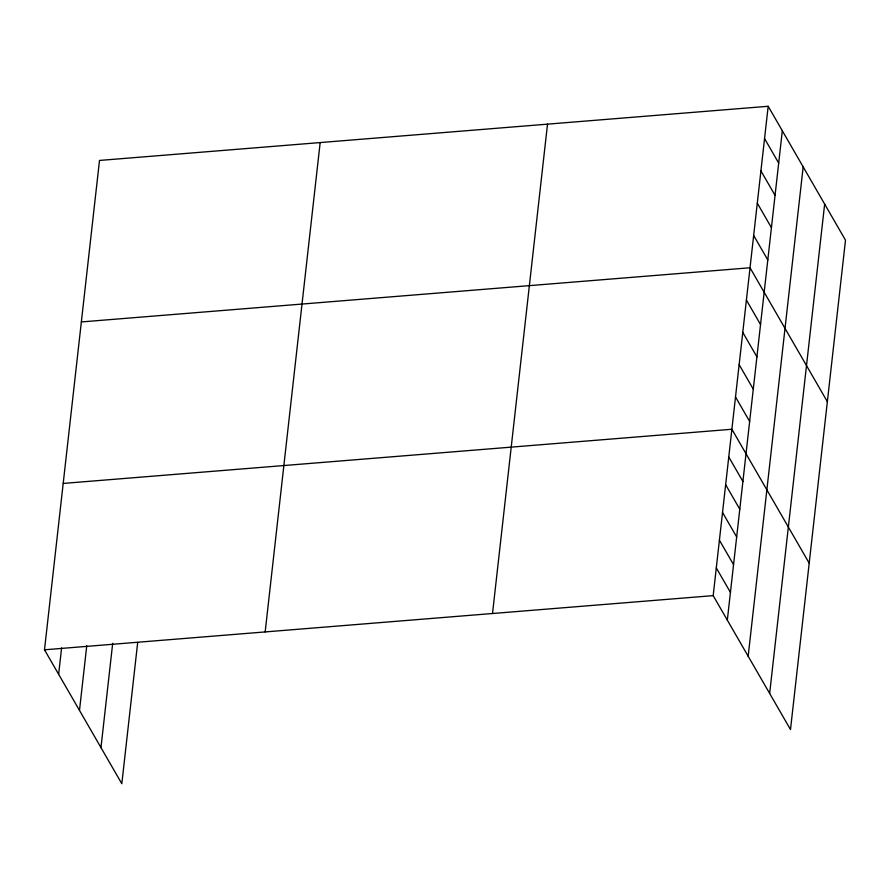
<?xml version="1.0" encoding="UTF-8"?>
<svg xmlns="http://www.w3.org/2000/svg" width="890" height="890" viewBox="0 0 890 890"><rect width="100%" height="100%" fill="white"/><g stroke="black" fill="none" stroke-linecap="round" stroke-linejoin="round"><path stroke-width="1.33" d="M137.694 642.435L121.819 783.723L44.5 649.8L99.502 160.445L768.181 106.277L845.5 240.2L790.498 729.555L713.179 595.633L768.181 106.277M58.64 674.297L61.61 647.887M79.488 710.409L86.764 645.706M100.971 747.611L112.696 643.292M265.164 631.933L320.166 142.567M492.515 613.51L547.517 124.155M727.319 620.141L782.321 130.774M748.167 656.241L803.169 166.886M769.65 693.444L824.652 204.088M81.346 321.935L750.025 267.768L827.344 401.69M63.201 483.426L731.88 429.258L809.199 563.17M44.5 649.8L713.179 595.633M764.555 138.573L778.694 163.07M760.917 170.869L775.068 195.366M757.29 203.165L771.43 227.662M753.663 235.472L767.803 259.969M746.399 300.064L760.549 324.561M742.772 332.359L756.912 356.857M739.145 364.655L753.285 389.153M735.507 396.962L749.658 421.459M728.765 456.982L742.905 481.479M725.65 484.716L739.79 509.214M722.524 512.451L736.675 536.948M719.409 540.174L733.56 564.672M716.294 567.909L730.445 592.406"/></g></svg>
